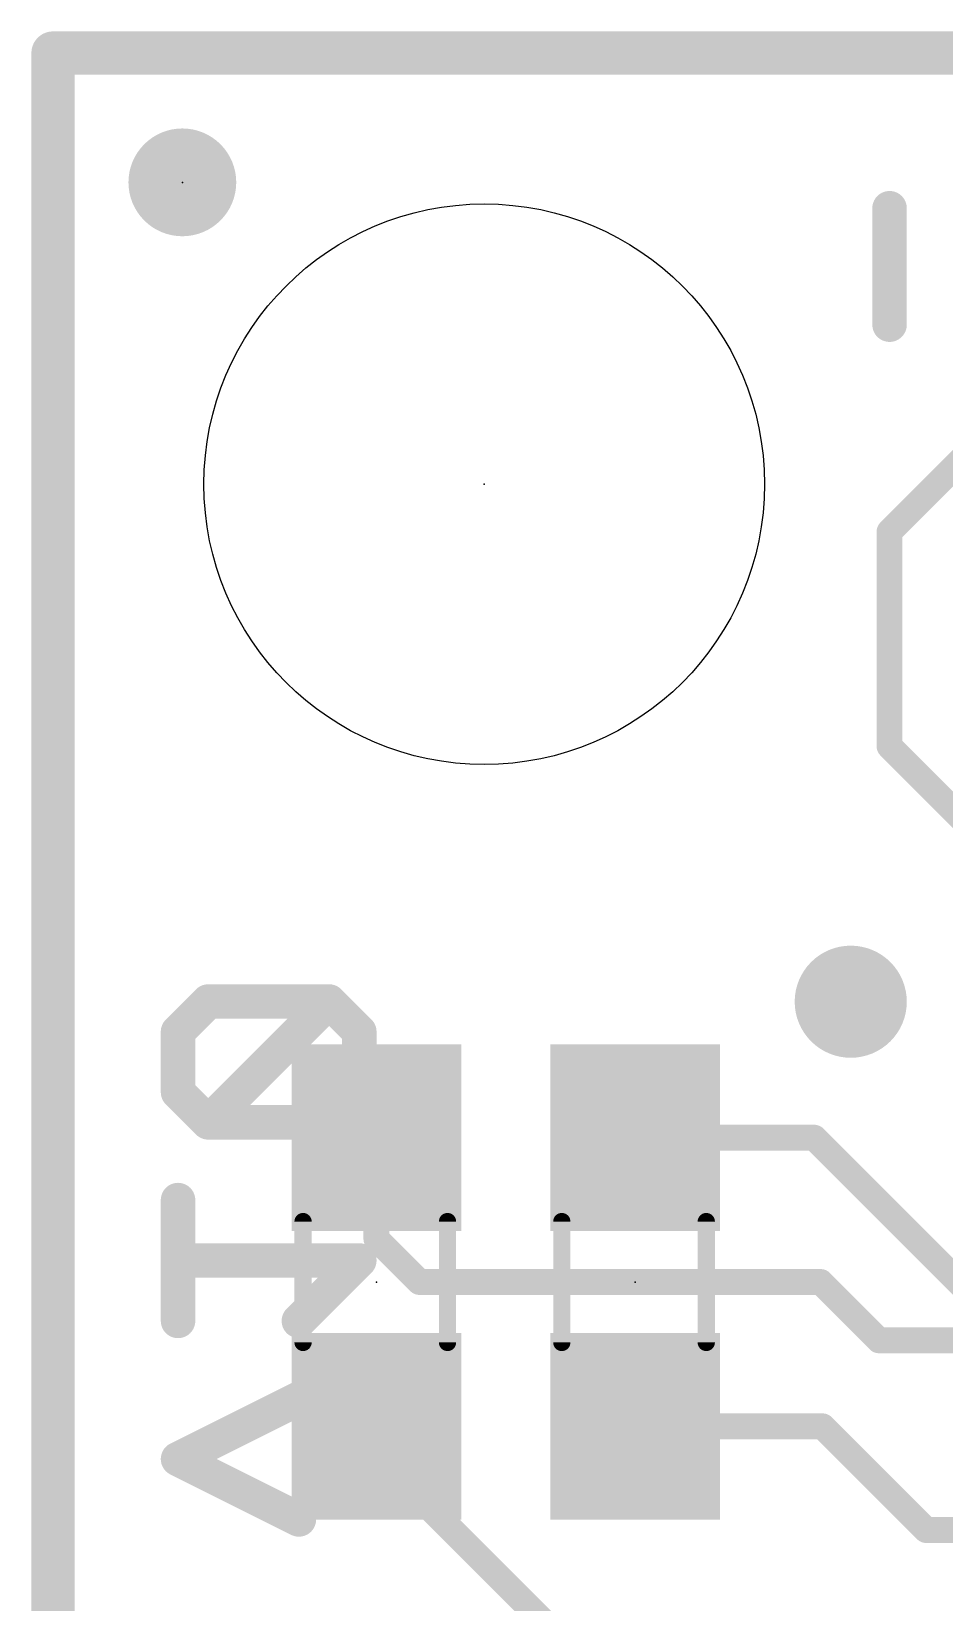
# Model space of a CAD drawing. Extents: x -41 to 66, y -18 to 26.
# Drawn here: x -0.13 to 5.25, y 16.27 to 25.53 of the extents above; entities that cross this region are included whole.
import ezdxf

# ---------------------------------------------------------------- set-up
doc = ezdxf.new("R2010")
doc.units = 0
for name, color, linetype in [('1', 12, 'CONTINUOUS'), ('16', 132, 'CONTINUOUS'), ('18', 110, 'CONTINUOUS'), ('20', 31, 'CONTINUOUS'), ('21', 41, 'CONTINUOUS'), ('23', 53, 'CONTINUOUS'), ('24', 53, 'CONTINUOUS'), ('51', 53, 'CONTINUOUS')]:
    doc.layers.add(name, color=color, linetype=linetype)

# ---------------------------------------------------------------- blocks, each defined once
blk = doc.blocks.new('PIE')
at = {"const_width": 0.5}
blk.add_lwpolyline([(0, -0.25, 1), (0, 0.25, 1), (0, -0.25)], format="xyb", dxfattribs=at)
blk = doc.blocks.new('RECT')
blk.add_solid([(-0.5, -0.5), (0.5, -0.5), (-0.5, 0.5), (0.5, 0.5)])
blk = doc.blocks.new('ROUNDV')
at = {"const_width": 0.5}
blk.add_lwpolyline([(0, -0.25, 1), (0, 0.25, 1), (0, -0.25)], format="xyb", dxfattribs=at)

msp = doc.modelspace()

# ---------------------------------------------------------------- linework, layer by layer
at = {"layer": '1'}
for points, const_width in [([(0, 0), (0, 25.4)], 0.254), ([(0, 25.4), (30.48, 25.4)], 0.254), ([(4.9276, 22.5806), (5.715, 23.368)], 0.1524), ([(4.9276, 21.3164), (4.9276, 22.5806)], 0.1524), ([(5.8479, 20.3962), (4.9276, 21.3164)], 0.1524), ([(1.905, 18.415), (1.905, 19.011)], 0.1524), ([(4.484, 19.011), (3.429, 19.011)], 0.1524), ([(5.3726, 18.1224), (4.484, 19.011)], 0.1524), ([(2.159, 18.161), (1.905, 18.415)], 0.1524), ([(4.5219, 18.161), (2.159, 18.161)], 0.1524), ([(4.8653, 17.8176), (4.5219, 18.161)], 0.1524), ([(8.7029, 17.8176), (4.8653, 17.8176)], 0.1524), ([(1.905, 17.311), (1.905, 17.145)], 0.1524), ([(4.533, 17.311), (3.429, 17.311)], 0.1524), ([(5.144, 16.7), (4.533, 17.311)], 0.1524), ([(1.905, 17.145), (3.302, 15.748)], 0.1524), ([(8.24, 16.7), (5.144, 16.7)], 0.1524)]:
    msp.add_lwpolyline(points, dxfattribs=dict(at, const_width=const_width))
for points, const_width in [([(0.0635, 25.4, 1), (-0.0635, 25.4)], 0.127), ([(0, 25.4635, 1), (0, 25.3365)], 0.127), ([(4.9657, 22.5806, 1), (4.8895, 22.5806)], 0.0762), ([(4.9007, 22.6075, 1), (4.9545, 22.5537)], 0.0762), ([(4.9545, 21.3434, 1), (4.9007, 21.2895)], 0.0762), ([(4.8895, 21.3164, 1), (4.9657, 21.3164)], 0.0762), ([(1.9431, 19.011, 1), (1.8669, 19.011)], 0.0762), ([(3.429, 19.0491, 1), (3.429, 18.9729)], 0.0762), ([(4.5109, 19.0379, 1), (4.4571, 18.9841)], 0.0762), ([(4.484, 18.9729, 1), (4.484, 19.0491)], 0.0762), ([(1.8669, 18.415, 1), (1.9431, 18.415)], 0.0762), ([(1.9319, 18.4419, 1), (1.8781, 18.3881)], 0.0762), ([(2.159, 18.1991, 1), (2.159, 18.1229)], 0.0762), ([(4.5489, 18.1879, 1), (4.495, 18.1341)], 0.0762), ([(4.5219, 18.1229, 1), (4.5219, 18.1991)], 0.0762), ([(2.1321, 18.1341, 1), (2.1859, 18.1879)], 0.0762), ([(4.8653, 17.8557, 1), (4.8653, 17.7795)], 0.0762), ([(4.8384, 17.7907, 1), (4.8923, 17.8445)], 0.0762), ([(1.9431, 17.311, 1), (1.8669, 17.311)], 0.0762), ([(3.429, 17.3491, 1), (3.429, 17.2729)], 0.0762), ([(4.5599, 17.3379, 1), (4.5061, 17.2841)], 0.0762), ([(4.533, 17.2729, 1), (4.533, 17.3491)], 0.0762), ([(1.9319, 17.1719, 1), (1.8781, 17.1181)], 0.0762), ([(1.8669, 17.145, 1), (1.9431, 17.145)], 0.0762), ([(5.144, 16.7381, 1), (5.144, 16.6619)], 0.0762), ([(5.1171, 16.6731, 1), (5.1709, 16.7269)], 0.0762)]:
    msp.add_lwpolyline(points, format="xyb", dxfattribs=dict(at, const_width=const_width))
at = {"layer": '16'}
for points, const_width in [([(0, 0), (0, 25.4)], 0.254), ([(0, 25.4), (30.48, 25.4)], 0.254), ([(0.9146, 19.8131), (0.7366, 19.6351)], 0.2032), ([(1.6264, 19.8131), (0.9146, 19.8131)], 0.2032), ([(0.9146, 19.1013), (1.6264, 19.8131)], 0.2032), ([(1.8043, 19.6351), (1.6264, 19.8131)], 0.2032), ([(0.7366, 19.6351), (0.7366, 19.2792)], 0.2032), ([(1.8043, 19.2792), (1.8043, 19.6351)], 0.2032), ([(0.7366, 19.2792), (0.9146, 19.1013)], 0.2032), ([(1.6264, 19.1013), (1.8043, 19.2792)], 0.2032), ([(0.9146, 19.1013), (1.6264, 19.1013)], 0.2032), ([(0.7366, 17.9319), (0.7366, 18.6437)], 0.2032), ([(1.8043, 18.2878), (0.7366, 18.2878)], 0.2032), ([(1.4484, 17.9319), (1.8043, 18.2878)], 0.2032), ([(0.7366, 17.1184), (1.4484, 17.4743)], 0.2032), ([(1.4484, 16.7625), (0.7366, 17.1184)], 0.2032)]:
    msp.add_lwpolyline(points, dxfattribs=dict(at, const_width=const_width))
for points, const_width in [([(0.0635, 25.4, 1), (-0.0635, 25.4)], 0.127), ([(0, 25.4635, 1), (0, 25.3365)], 0.127), ([(0.9146, 19.8639, 1), (0.9146, 19.7623)], 0.1016), ([(0.9505, 19.7772, 1), (0.8786, 19.849)], 0.1016), ([(1.6623, 19.849, 1), (1.5904, 19.7772)], 0.1016), ([(1.6623, 19.7772, 1), (1.5904, 19.849)], 0.1016), ([(1.6264, 19.7623, 1), (1.6264, 19.8639)], 0.1016), ([(0.7874, 19.6351, 1), (0.6858, 19.6351)], 0.1016), ([(0.7007, 19.6711, 1), (0.7725, 19.5992)], 0.1016), ([(1.8551, 19.6351, 1), (1.7535, 19.6351)], 0.1016), ([(1.7684, 19.5992, 1), (1.8402, 19.6711)], 0.1016), ([(0.7725, 19.3152, 1), (0.7007, 19.2433)], 0.1016), ([(1.8402, 19.2433, 1), (1.7684, 19.3152)], 0.1016), ([(0.6858, 19.2792, 1), (0.7874, 19.2792)], 0.1016), ([(1.7535, 19.2792, 1), (1.8551, 19.2792)], 0.1016), ([(0.8786, 19.1372, 1), (0.9505, 19.0654)], 0.1016), ([(0.9146, 19.1521, 1), (0.9146, 19.0505)], 0.1016), ([(0.8786, 19.0654, 1), (0.9505, 19.1372)], 0.1016), ([(1.5904, 19.1372, 1), (1.6623, 19.0654)], 0.1016), ([(1.6264, 19.0505, 1), (1.6264, 19.1521)], 0.1016), ([(0.7874, 18.6437, 1), (0.6858, 18.6437)], 0.1016), ([(0.7366, 18.3386, 1), (0.7366, 18.237)], 0.1016), ([(1.8402, 18.2519, 1), (1.7684, 18.3237)], 0.1016), ([(1.8043, 18.237, 1), (1.8043, 18.3386)], 0.1016), ([(0.6858, 17.9319, 1), (0.7874, 17.9319)], 0.1016), ([(1.4125, 17.9678, 1), (1.4843, 17.896)], 0.1016), ([(1.4711, 17.4289, 1), (1.4257, 17.5197)], 0.1016), ([(0.7593, 17.1638, 1), (0.7139, 17.073)], 0.1016), ([(0.7139, 17.1638, 1), (0.7593, 17.073)], 0.1016), ([(1.4257, 16.7171, 1), (1.4711, 16.8079)], 0.1016)]:
    msp.add_lwpolyline(points, format="xyb", dxfattribs=dict(at, const_width=const_width))
at = {"layer": '20', "const_width": 0.2032}
for points in [[(0, 0), (0, 25.4)], [(0, 25.4), (30.48, 25.4)]]:
    msp.add_lwpolyline(points, dxfattribs=at)
at = {"layer": '20', "const_width": 0.1016}
for points in [[(0.0508, 25.4, 1), (-0.0508, 25.4)], [(0, 25.4508, 1), (0, 25.3492)]]:
    msp.add_lwpolyline(points, format="xyb", dxfattribs=at)
at = {"layer": '20'}
msp.add_circle((2.54, 22.86), 1.651, dxfattribs=at)
at = {"layer": '21', "const_width": 0.2032}
msp.add_lwpolyline([(4.9276, 24.4856), (4.9276, 23.7998)], dxfattribs=at)
at = {"layer": '21', "const_width": 0.1016}
for points in [[(4.9784, 24.4856, 1), (4.8768, 24.4856)], [(4.8768, 23.7998, 1), (4.9784, 23.7998)]]:
    msp.add_lwpolyline(points, format="xyb", dxfattribs=at)
at = {"layer": '23'}
for p in [(0.762, 24.638), (2.54, 22.86), (1.905, 18.161), (3.429, 18.161)]:
    msp.add_point(p, dxfattribs=at)
at = {"layer": '24'}
msp.add_point((0.762, 24.638), dxfattribs=at)
at = {"layer": '51', "const_width": 0.1016}
for points in [[(1.473, 17.805), (1.473, 18.517)], [(2.324, 17.805), (2.324, 18.517)], [(2.997, 17.805), (2.997, 18.517)], [(3.848, 17.805), (3.848, 18.517)]]:
    msp.add_lwpolyline(points, dxfattribs=at)
at = {"layer": '51', "const_width": 0.0508}
for points in [[(1.4984, 18.517, 1), (1.4476, 18.517)], [(2.3494, 18.517, 1), (2.2986, 18.517)], [(3.0224, 18.517, 1), (2.9716, 18.517)], [(3.8734, 18.517, 1), (3.8226, 18.517)], [(1.4476, 17.805, 1), (1.4984, 17.805)], [(2.2986, 17.805, 1), (2.3494, 17.805)], [(2.9716, 17.805, 1), (3.0224, 17.805)], [(3.8226, 17.805, 1), (3.8734, 17.805)]]:
    msp.add_lwpolyline(points, format="xyb", dxfattribs=at)

# ---------------------------------------------------------------- block references
at = {"layer": '1', "xscale": 0.635, "yscale": 0.635}
msp.add_blockref('PIE', (0.762, 24.638), dxfattribs=at)
at = {"layer": '1', "xscale": 1.1, "rotation": 90}
for p in [(1.905, 19.011), (3.429, 19.011), (1.905, 17.311), (3.429, 17.311)]:
    msp.add_blockref('RECT', p, dxfattribs=at)
at = {"layer": '16', "xscale": 0.635, "yscale": 0.635}
msp.add_blockref('PIE', (0.762, 24.638), dxfattribs=at)
at = {"layer": '18', "xscale": 0.6604, "yscale": 0.6604}
msp.add_blockref('ROUNDV', (4.699, 19.812), dxfattribs=at)
msp.add_blockref('ROUNDV', (4.699, 19.812), dxfattribs=at)
at = {"layer": '51', "xscale": 0.5001, "yscale": 0.95, "rotation": 90}
for p in [(1.8999, 18.7413), (3.4239, 18.7413), (1.8999, 17.5729), (3.4239, 17.5729)]:
    msp.add_blockref('RECT', p, dxfattribs=at)

doc.saveas('drawing.dxf')
